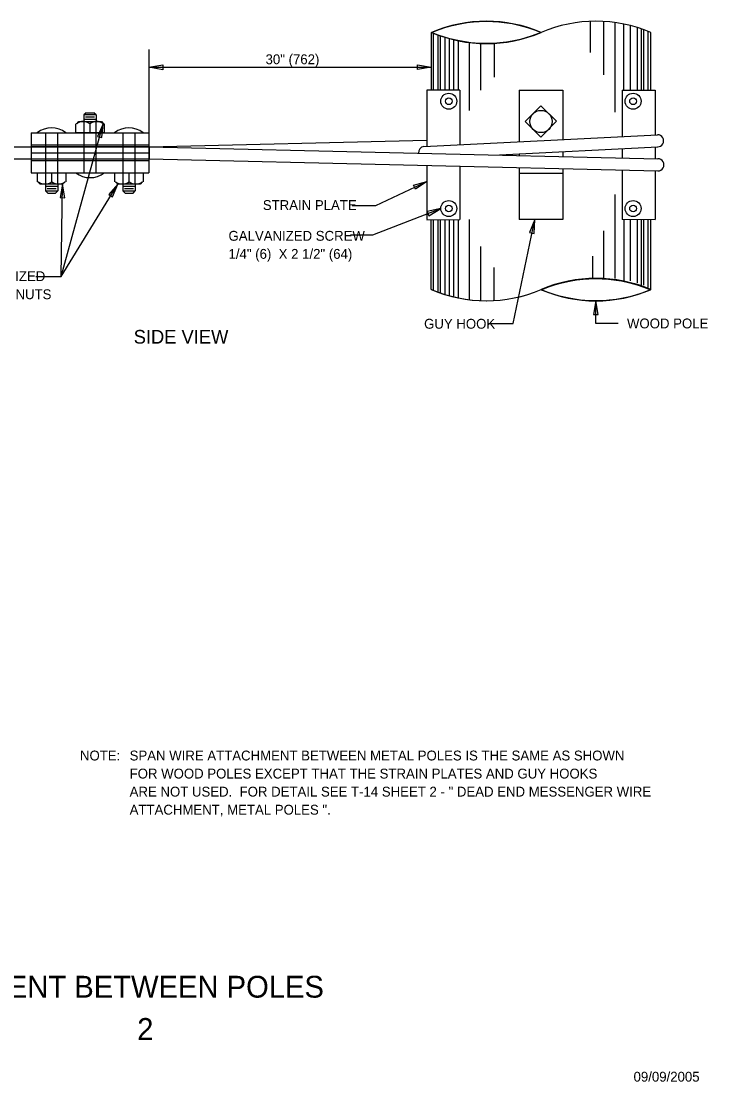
# Model space of a CAD drawing. Extents: x 1.2 to 16.4, y 0.2 to 10.
# Drawn here: x 10.15 to 16.41, y 0.23 to 9.91 of the extents above; entities that cross this region are included whole.
import ezdxf

# ---------------------------------------------------------------- set-up
doc = ezdxf.new("R2010")
doc.units = 0
for name, color, linetype in [('SD_P_Dimension Lines', 7, 'Continuous'), ('SD_P_Dimension Text', 7, 'Continuous'), ('SD_P_Frame', 7, 'Continuous'), ('SD_P_Prop Hidden Lines', 7, 'Continuous'), ('SD_P_Prop Object Lines', 7, 'Continuous'), ('SD_P_Shading', 7, 'Continuous'), ('SD_P_Subtitles', 7, 'Continuous')]:
    doc.layers.add(name, color=color, linetype=linetype)

msp = doc.modelspace()

# ---------------------------------------------------------------- linework, layer by layer
at = {"layer": 'SD_P_Dimension Lines'}
for p, q in [((11.313, 9.649), (11.313, 8.889)), ((11.313, 9.487), (11.439, 9.507)), ((11.313, 9.4872), (13.889, 9.4872)), ((11.439, 9.464), (11.313, 9.487)), ((11.439, 9.507), (11.439, 9.464)), ((13.763, 9.51), (13.889, 9.487)), ((13.763, 9.467), (13.763, 9.51)), ((13.889, 9.487), (13.763, 9.467)), ((10.511, 7.578), (10.897, 8.971)), ((10.897, 8.971), (10.844, 8.856)), ((10.884, 8.845), (10.897, 8.971)), ((10.844, 8.856), (10.884, 8.845)), ((10.526, 8.421), (10.504, 8.297)), ((10.511, 7.578), (10.526, 8.421)), ((10.511, 7.578), (11.028, 8.421)), ((10.546, 8.296), (10.526, 8.421)), ((11.028, 8.421), (10.946, 8.325)), ((10.981, 8.303), (11.028, 8.421)), ((13.382, 8.226), (13.848, 8.445)), ((13.726, 8.411), (13.848, 8.445)), ((13.848, 8.445), (13.744, 8.373)), ((10.946, 8.325), (10.981, 8.303)), ((13.744, 8.373), (13.726, 8.411)), ((10.504, 8.297), (10.546, 8.296)), ((13.166, 8.226), (13.382, 8.226)), ((13.356, 7.959), (13.975, 8.198)), ((13.975, 8.198), (13.852, 8.171)), ((13.852, 8.171), (13.867, 8.132)), ((13.867, 8.132), (13.975, 8.198)), ((14.637, 7.15), (14.834, 8.097)), ((14.834, 8.097), (14.786, 7.978)), ((14.827, 7.97), (14.834, 8.097)), ((13.151, 7.959), (13.356, 7.959)), ((14.786, 7.978), (14.827, 7.97)), ((10.282, 7.578), (10.511, 7.578)), ((15.39, 7.355), (15.369, 7.23)), ((15.39, 7.15), (15.39, 7.355)), ((15.411, 7.23), (15.39, 7.355)), ((15.369, 7.23), (15.411, 7.23)), ((14.414, 7.15), (14.637, 7.15)), ((15.594, 7.15), (15.39, 7.15))]:
    msp.add_line(p, q, dxfattribs=at)
at = {"layer": 'SD_P_Prop Hidden Lines'}
for p, q in [((10.719, 8.99), (10.719, 8.522)), ((10.831, 8.522), (10.831, 8.99)), ((10.37, 8.889), (10.37, 8.421)), ((10.482, 8.421), (10.482, 8.889)), ((11.076, 8.889), (11.076, 8.421)), ((11.188, 8.421), (11.188, 8.889)), ((11.313, 8.776), (10.238, 8.776)), ((11.313, 8.761), (10.238, 8.761)), ((10.238, 8.6506), (11.313, 8.6506)), ((10.238, 8.6356), (11.313, 8.6356))]:
    msp.add_line(p, q, dxfattribs=at)
for centre in [(14.0483, 9.1763), (15.7297, 9.1763), (14.0483, 8.1977), (15.7297, 8.1977)]:
    msp.add_circle(centre, 0.0308, dxfattribs=at)
at = {"layer": 'SD_P_Prop Object Lines'}
for p, q in [((15.338, 9.905), (15.338, 9.62)), ((15.46, 9.905), (15.46, 9.416)), ((15.5633, 9.8943), (15.5633, 9.0753)), ((15.644, 9.278), (15.644, 9.88)), ((13.889, 9.803), (13.889, 9.278)), ((13.896, 9.801), (13.891, 9.803)), ((13.896, 9.805), (13.894, 9.801)), ((13.91, 9.278), (13.91, 9.796)), ((13.951, 9.278), (13.951, 9.78)), ((13.971, 9.773), (13.971, 9.278)), ((15.705, 9.278), (15.705, 9.865)), ((15.766, 9.849), (15.766, 9.278)), ((15.807, 9.278), (15.807, 9.836)), ((15.827, 9.278), (15.827, 9.824)), ((15.868, 9.278), (15.868, 9.813)), ((15.889, 9.803), (15.889, 9.278)), ((14.012, 9.759), (14.012, 9.278)), ((14.053, 9.747), (14.053, 9.278)), ((14.093, 9.278), (14.093, 9.737)), ((14.134, 9.724), (14.134, 9.278)), ((14.2373, 9.0911), (14.2373, 9.7113)), ((14.338, 9.701), (14.338, 9.278)), ((14.461, 9.701), (14.461, 9.395)), ((15.46, 9.416), (15.46, 9.416)), ((14.148, 9.278), (13.848, 9.278)), ((13.848, 9.278), (13.848, 8.7646)), ((14.148, 9.278), (14.148, 8.7797)), ((14.689, 9.2783), (15.089, 9.2778)), ((14.689, 9.278), (14.689, 8.8071)), ((15.089, 9.278), (15.089, 8.8274)), ((15.63, 9.278), (15.93, 9.278)), ((15.63, 9.278), (15.63, 8.8548)), ((15.93, 9.278), (15.93, 8.8699)), ((14.889, 9.135), (14.746, 8.991)), ((14.889, 9.135), (15.032, 8.994)), ((10.739, 9.072), (10.719, 9.051)), ((10.831, 9.051), (10.719, 9.051)), ((10.719, 9.051), (10.719, 8.99)), ((10.831, 9.01), (10.719, 9.01)), ((10.816, 9.031), (10.734, 9.031)), ((10.739, 9.072), (10.811, 9.072)), ((10.831, 9.051), (10.811, 9.072)), ((10.831, 9.051), (10.831, 8.99)), ((10.647, 8.888), (10.647, 8.97)), ((10.655, 8.97), (10.675, 8.99)), ((10.675, 8.99), (10.879, 8.99)), ((10.776, 8.888), (10.776, 8.97)), ((10.879, 8.99), (10.9, 8.97)), ((10.907, 8.888), (10.907, 8.97)), ((14.746, 8.991), (14.889, 8.85)), ((15.032, 8.994), (14.889, 8.85)), ((10.238, 8.889), (10.238, 8.523)), ((10.238, 8.889), (11.313, 8.889)), ((10.907, 8.888), (10.647, 8.888)), ((11.313, 8.889), (11.313, 8.523)), ((11.314, 8.7616), (13.848, 8.8214)), ((13.8205, 8.7632), (15.9528, 8.8711)), ((10.058, 8.7616), (11.314, 8.7616)), ((10.238, 8.7616), (10.238, 8.6506)), ((11.314, 8.7616), (15.9555, 8.6514)), ((11.314, 8.7616), (11.314, 8.6506)), ((14.5113, 8.687), (15.9555, 8.7601)), ((15.089, 8.7163), (15.089, 8.6728)), ((15.63, 8.7437), (15.63, 8.6594)), ((15.93, 8.7588), (15.93, 8.652)), ((10.058, 8.6506), (11.314, 8.6506)), ((10.238, 8.7061), (11.313, 8.7061)), ((11.314, 8.6506), (15.9554, 8.5404)), ((14.689, 8.696), (14.689, 8.6826)), ((10.238, 8.523), (11.313, 8.523)), ((10.294, 8.523), (10.554, 8.523)), ((10.294, 8.523), (10.294, 8.441)), ((10.425, 8.523), (10.425, 8.441)), ((10.554, 8.523), (10.554, 8.441)), ((11, 8.523), (11.26, 8.523)), ((11, 8.523), (11, 8.441)), ((11.131, 8.523), (11.131, 8.441)), ((11.26, 8.523), (11.26, 8.441)), ((13.848, 8.5924), (13.848, 8.096)), ((14.148, 8.585), (14.148, 8.096)), ((14.148, 8.5147), (14.148, 8.097)), ((14.689, 8.5716), (14.689, 8.097)), ((15.089, 8.5183), (14.689, 8.5183)), ((15.089, 8.5618), (15.089, 8.097)), ((15.63, 8.5484), (15.63, 8.096)), ((15.93, 8.541), (15.93, 8.096)), ((10.322, 8.421), (10.301, 8.441)), ((10.526, 8.421), (10.322, 8.421)), ((10.37, 8.421), (10.37, 8.36)), ((10.482, 8.421), (10.482, 8.36)), ((10.546, 8.441), (10.526, 8.421)), ((11.028, 8.421), (11.007, 8.441)), ((11.232, 8.421), (11.028, 8.421)), ((11.076, 8.421), (11.076, 8.36)), ((11.188, 8.421), (11.188, 8.36)), ((11.252, 8.441), (11.232, 8.421)), ((10.37, 8.401), (10.482, 8.401)), ((10.37, 8.36), (10.39, 8.339)), ((10.37, 8.36), (10.482, 8.36)), ((10.385, 8.38), (10.467, 8.38)), ((10.39, 8.339), (10.462, 8.339)), ((10.462, 8.339), (10.482, 8.36)), ((11.076, 8.401), (11.188, 8.401)), ((11.076, 8.36), (11.096, 8.339)), ((11.076, 8.36), (11.188, 8.36)), ((11.091, 8.38), (11.173, 8.38)), ((11.096, 8.339), (11.168, 8.339)), ((11.168, 8.339), (11.188, 8.36)), ((15.5633, 8.3263), (15.5633, 7.5593)), ((13.848, 8.0957), (14.148, 8.0961)), ((13.889, 7.4594), (13.889, 8.0958)), ((13.91, 7.45), (13.91, 8.0958)), ((13.951, 7.437), (13.951, 8.0959)), ((13.971, 8.0959), (13.971, 7.427)), ((14.012, 8.0959), (14.012, 7.417)), ((14.053, 8.096), (14.053, 7.401)), ((14.093, 7.396), (14.093, 8.096)), ((14.134, 8.0961), (14.134, 7.378)), ((14.2373, 7.3653), (14.2373, 8.0978)), ((15.089, 8.0967), (14.689, 8.0972)), ((15.93, 8.0957), (15.63, 8.0961)), ((15.644, 8.096), (15.644, 7.539)), ((15.705, 7.539), (15.705, 8.096)), ((15.766, 8.0959), (15.766, 7.519)), ((15.807, 7.498), (15.807, 8.0959)), ((15.827, 7.498), (15.827, 8.0959)), ((15.868, 7.478), (15.868, 8.0958)), ((15.889, 8.0958), (15.889, 7.457)), ((15.46, 7.994), (15.46, 7.559)), ((14.338, 7.852), (14.338, 7.355)), ((15.358, 7.763), (15.358, 7.559)), ((14.461, 7.355), (14.461, 7.661))]:
    msp.add_line(p, q, dxfattribs=at)
for centre, radius in [((14.0483, 9.1763), 0.0728), ((15.7297, 9.1763), 0.0728), ((14.889, 8.9913), 0.1013), ((14.0483, 8.1976), 0.0728), ((15.7297, 8.1976), 0.0728)]:
    msp.add_circle(centre, radius, dxfattribs=at)
for centre, radius, start, end in [((14.391, 8.6314), 1.275, 66.92178, 113.07822), ((14.391, 8.6314), 1.275, 66.92178, 113.07822), ((15.3906, 8.6314), 1.275, 66.92178, 113.07822), ((15.3906, 8.6314), 1.275, 66.92178, 113.07822), ((14.391, 10.9774), 1.275, 246.92178, 293.07822), ((10.425, 8.7161), 0.2167, 53.1301, 126.8699), ((10.7125, 8.8899), 0.1014, 52.97705, 126.71684), ((10.8353, 8.889), 0.1026, 53.28143, 127.02123), ((11.13, 8.7161), 0.2167, 53.1301, 126.8699), ((15.9528, 8.8156), 0.0555, 269.93113, 90), ((13.8283, 8.7085), 0.0552, 98.06433, 185.00461), ((15.9555, 8.5959), 0.0555, 269.93113, 90), ((10.776, 8.6958), 0.2167, 233.1301, 306.8699), ((10.3657, 8.5229), 0.1026, 233.28143, 307.02123), ((10.4885, 8.522), 0.1014, 232.97705, 306.71684), ((11.0707, 8.5229), 0.1026, 233.28143, 307.02123), ((11.1935, 8.522), 0.1014, 232.97705, 306.71684), ((15.3906, 6.2854), 1.275, 66.92178, 113.07822), ((14.391, 8.6314), 1.275, 246.81317, 293.07822), ((14.391, 8.6314), 1.275, 246.92178, 293.07822), ((15.3899, 8.6299), 1.275, 246.92178, 293.07822), ((15.3906, 8.6314), 1.275, 246.92178, 293.07822), ((15.3906, 8.6314), 1.275, 246.92178, 293.07822)]:
    msp.add_arc(centre, radius, start, end, dxfattribs=at)
at = {"layer": 'SD_P_Shading'}
for points in [[(13.8912, 9.8044), (13.9601, 9.8314), (14.0228, 9.8521), (14.0792, 9.8677), (14.1521, 9.8839), (14.2147, 9.8942), (14.2745, 9.9011), (14.3263, 9.9048), (14.391, 9.9064), (14.5052, 9.9013), (14.6256, 9.8847), (14.7004, 9.8683), (14.7674, 9.8496), (14.8297, 9.8286), (14.8908, 9.8044), (14.8098, 9.7731), (14.7518, 9.7545), (14.7022, 9.7409), (14.6413, 9.7272), (14.5763, 9.7159), (14.5128, 9.7082), (14.4602, 9.7042), (14.391, 9.7024), (14.3291, 9.7039), (14.2503, 9.7101), (14.1969, 9.7172), (14.1318, 9.729), (14.0591, 9.7463), (14.0097, 9.7607), (13.952, 9.7803)], [(14.8901, 7.4569), (14.959, 7.4839), (15.0217, 7.5046), (15.0781, 7.5202), (15.151, 7.5363), (15.2137, 7.5467), (15.2735, 7.5536), (15.3253, 7.5573), (15.3899, 7.5589), (15.5041, 7.5538), (15.6245, 7.5372), (15.6994, 7.5208), (15.7663, 7.5021), (15.8286, 7.4811), (15.8897, 7.4569), (15.8087, 7.4256), (15.7507, 7.407), (15.7012, 7.3934), (15.6402, 7.3797), (15.5752, 7.3684), (15.5117, 7.3607), (15.4591, 7.3567), (15.3899, 7.3548), (15.328, 7.3564), (15.2493, 7.3626), (15.1958, 7.3697), (15.1307, 7.3815), (15.058, 7.3988), (15.0087, 7.4132), (14.9509, 7.4328)]]:
    msp.add_lwpolyline(points, close=True, dxfattribs=at)

# ---------------------------------------------------------------- texts
at = {"layer": 'SD_P_Dimension Text'}
for s, p in [('30" (762)', (12.3769, 9.5141)), ('STRAIN PLATE', (12.352, 8.184)), ('GALVANIZED SCREW', (12.039, 7.9035)), ('1/4" (6)  X 2 1/2" (64)', (12.039, 7.7387)), ('GALVANIZED', (9.605, 7.5354)), ('5/8" (16) NUTS', (9.605, 7.3706)), ('GUY HOOK', (13.8231, 7.101)), ('WOOD POLE', (15.6739, 7.104)), ('NOTE:', (10.684, 3.1621)), ('SPAN WIRE ATTACHMENT BETWEEN METAL POLES IS THE SAME AS SHOWN', (11.1371, 3.1622)), ('FOR WOOD POLES EXCEPT THAT THE STRAIN PLATES AND GUY HOOKS', (11.1371, 2.9974)), ('ARE NOT USED.  FOR DETAIL SEE T-14 SHEET 2 - " DEAD END MESSENGER WIRE', (11.1371, 2.8326)), ('ATTACHMENT, METAL POLES ".', (11.1371, 2.6678))]:
    msp.add_text(s, height=0.09, dxfattribs=at).set_placement(p)
at = {"layer": 'SD_P_Frame'}
for s, height, p in [('SPAN WIRE ATTACHMENT BETWEEN POLES', 0.198994, (7.1726, 0.9984)), ('2', 0.199, (11.206, 0.6129)), ('09/09/2005', 0.09, (15.7339, 0.232))]:
    msp.add_text(s, height=height, dxfattribs=at).set_placement(p)
at = {"layer": 'SD_P_Subtitles'}
msp.add_text('SIDE VIEW', height=0.125, dxfattribs=at).set_placement((11.1739, 6.9649))

doc.saveas('drawing.dxf')
